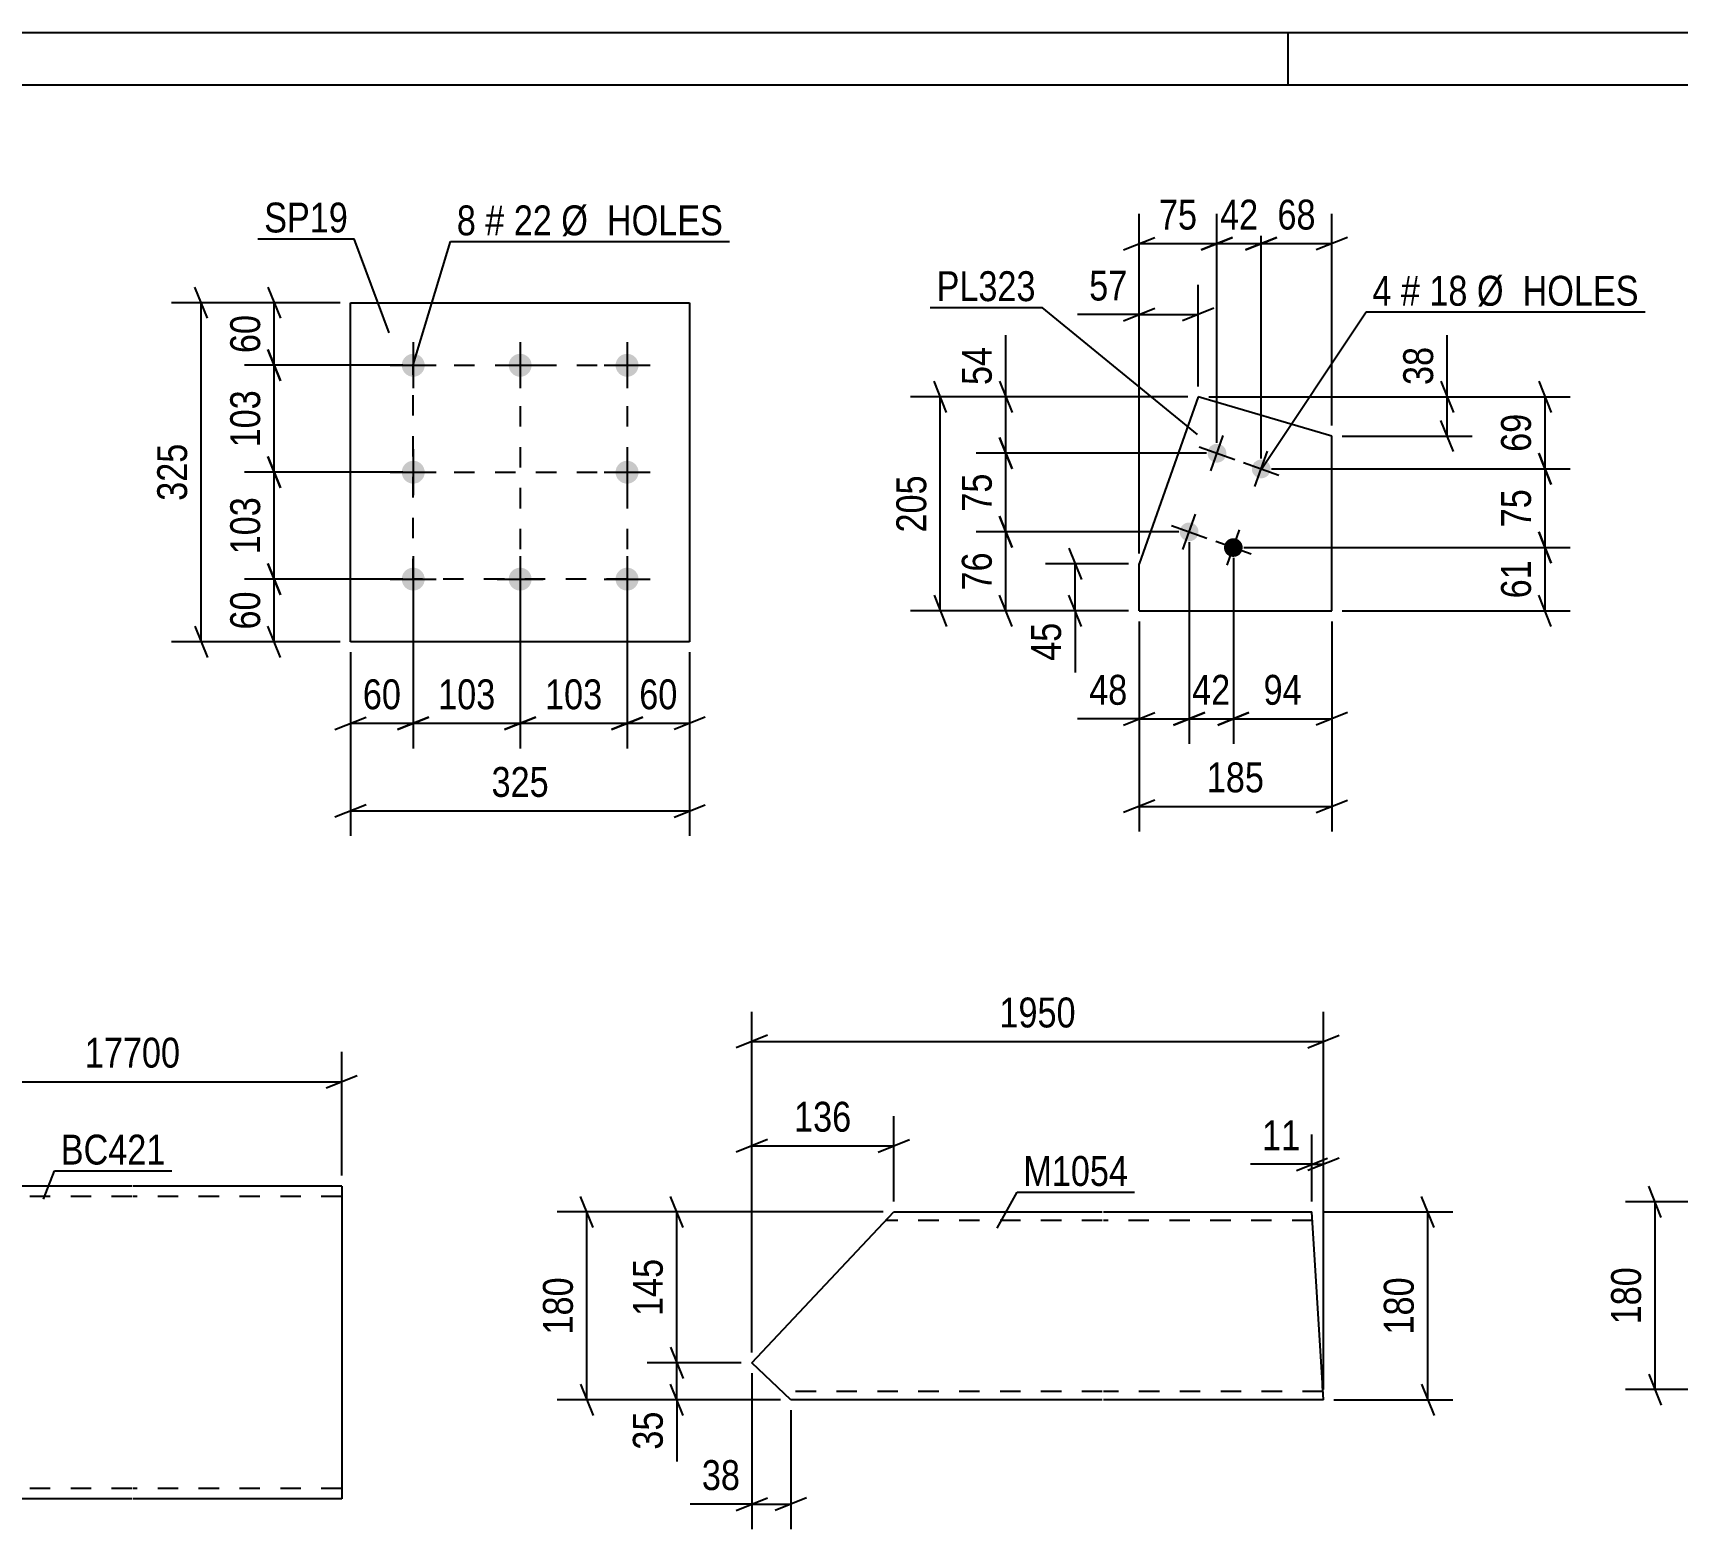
# Model space of a CAD drawing. Header units: millimetres. Extents: x 0 to 420, y 0 to 297.
# Drawn here: x 89.7 to 247.3, y 153.6 to 297 of the extents above; entities that cross this region are included whole.
import ezdxf

# ---------------------------------------------------------------- set-up
doc = ezdxf.new("R2010")
doc.units = ezdxf.units.MM
doc.linetypes.add('DXK_LINE_DOT2', pattern=[3.9198, 1.9599, -1.9599])
doc.styles.add('Arial Narrow', font='ARIALN.TTF', dxfattribs={"height": 0.2})

# ---------------------------------------------------------------- blocks, each defined once
blk = doc.blocks.new('Unknown-761545509-1163')
at = {"color": 5, "linetype": 'Continuous'}
for p, q in [((420, 297), (0, 297)), ((210, 292), (210, 297)), ((415, 292), (5, 292))]:
    blk.add_line(p, q, dxfattribs=at)
blk = doc.blocks.new('Part-761545509-7797 - 7796')
at = {"color": 2, "linetype": 'Continuous'}
for p, q in [((120.12, 238.64), (120.12, 271.14)), ((120.12, 271.14), (152.62, 271.14)), ((152.62, 271.14), (152.62, 238.64)), ((152.62, 238.64), (120.12, 238.64))]:
    blk.add_line(p, q, dxfattribs=at)
blk = doc.blocks.new('Bolt-761545509-7798 - 7796')
at = {"linetype": 'Continuous'}
for points in [[(126.12, 266.24, -1), (126.12, 264.04, -1)], [(136.37, 266.24, -1), (136.37, 264.04, -1)], [(146.62, 266.24, -1), (146.62, 264.04, -1)], [(126.12, 255.99, -1), (126.12, 253.79, -1)], [(146.62, 255.99, -1), (146.62, 253.79, -1)], [(126.12, 245.74, -1), (126.12, 243.54, -1)], [(136.37, 245.74, -1), (136.37, 243.54, -1)], [(146.62, 245.74, -1), (146.62, 243.54, -1)]]:
    blk.add_hatch(color=1, dxfattribs=at).paths.add_polyline_path(points)
at = {"color": 1, "linetype": 'Continuous'}
for p, q in [((126.12, 267.34), (126.12, 262.94)), ((136.37, 267.34), (136.37, 262.94)), ((146.62, 267.34), (146.62, 262.94)), ((123.92, 265.14), (128.32, 265.14)), ((134.17, 265.14), (138.57, 265.14)), ((144.42, 265.14), (148.82, 265.14)), ((126.12, 257.09), (126.12, 252.69)), ((146.62, 257.09), (146.62, 252.69)), ((123.92, 254.89), (128.32, 254.89)), ((144.42, 254.89), (148.82, 254.89)), ((126.12, 246.84), (126.12, 242.44)), ((136.37, 246.84), (136.37, 242.44)), ((146.62, 246.84), (146.62, 242.44)), ((123.92, 244.64), (128.32, 244.64)), ((134.17, 244.64), (138.57, 244.64)), ((144.42, 244.64), (148.82, 244.64))]:
    blk.add_line(p, q, dxfattribs=at)
blk = doc.blocks.new('Part-761545509-7758 - 7757')
at = {"color": 2, "linetype": 'Continuous'}
for p, q in [((158.57, 169.52), (172.18, 183.98)), ((172.18, 183.98), (192.18, 183.98)), ((192.28, 183.98), (212.28, 183.98)), ((213.28, 167.58), (212.28, 183.98)), ((162.33, 165.98), (158.57, 169.52)), ((213.38, 165.98), (213.28, 167.58)), ((192.18, 165.98), (162.33, 165.98)), ((213.38, 165.98), (192.28, 165.98))]:
    blk.add_line(p, q, dxfattribs=at)
at = {"color": 7, "linetype": 'DXK_LINE_DOT2'}
for p, q in [((192.18, 183.18), (171.42, 183.18)), ((212.33, 183.18), (192.28, 183.18)), ((213.33, 166.84), (213.3, 167.28)), ((192.18, 166.78), (161.47, 166.78)), ((213.33, 166.78), (192.28, 166.78)), ((213.33, 166.78), (213.33, 166.84))]:
    blk.add_line(p, q, dxfattribs=at)
blk = doc.blocks.new('Part-761545509-7825 - 7824')
at = {"color": 2, "linetype": 'Continuous'}
for p, q in [((99.16, 186.47), (79.16, 186.47)), ((79.16, 158.47), (79.16, 186.47)), ((119.26, 186.47), (99.26, 186.47)), ((119.26, 186.47), (119.26, 156.47)), ((79.16, 156.47), (79.16, 158.47)), ((99.16, 156.47), (79.16, 156.47)), ((119.26, 156.47), (99.26, 156.47))]:
    blk.add_line(p, q, dxfattribs=at)
at = {"color": 7, "linetype": 'DXK_LINE_DOT2'}
for p, q in [((99.16, 185.47), (79.16, 185.47)), ((119.26, 185.47), (99.26, 185.47)), ((79.16, 156.62), (79.16, 158.47)), ((79.16, 157.47), (79.16, 157.54)), ((99.16, 157.47), (79.16, 157.47)), ((119.26, 157.47), (99.26, 157.47)), ((119.26, 157.47), (119.26, 157.54))]:
    blk.add_line(p, q, dxfattribs=at)
blk = doc.blocks.new('Part-761545509-7929 - 7928')
at = {"color": 2, "linetype": 'Continuous'}
for p, q in [((201.38, 262.12), (195.7, 246.1)), ((214.18, 258.36), (201.38, 262.12)), ((214.18, 241.59), (214.18, 258.36)), ((195.7, 241.59), (195.7, 246.1)), ((195.7, 241.59), (214.18, 241.59))]:
    blk.add_line(p, q, dxfattribs=at)
blk = doc.blocks.new('Bolt-761545509-7930 - 7928')
at = {"linetype": 'Continuous'}
for points in [[(203.47, 257.56, -1), (202.87, 255.86, -1)], [(207.72, 256.05, -1), (207.11, 254.36, -1)], [(200.8, 250.02, -1), (200.2, 248.32, -1)], [(205.04, 248.51, -1), (204.44, 246.82, -1)]]:
    blk.add_hatch(color=1, dxfattribs=at).paths.add_polyline_path(points)
at = {"color": 1, "linetype": 'Continuous'}
for p, q in [((201.48, 257.31), (204.87, 256.11)), ((202.57, 255.01), (203.77, 258.41)), ((205.72, 255.81), (209.11, 254.6)), ((206.81, 253.51), (208.02, 256.9)), ((199.9, 247.47), (201.1, 250.87)), ((198.8, 249.77), (202.2, 248.57)), ((204.14, 245.97), (205.34, 249.36)), ((203.05, 248.27), (206.44, 247.06))]:
    blk.add_line(p, q, dxfattribs=at)
blk = doc.blocks.new('Rectangle-761545509-9685 - 7796')
at = {"color": 1, "linetype": 'DXK_LINE_DOT2'}
blk.add_lwpolyline([(126.12, 265.14), (146.62, 265.14), (146.62, 244.64), (126.12, 244.64), (126.12, 265.14)], close=True, dxfattribs=at)
blk = doc.blocks.new('Line-761545509-9695 - 7796')
at = {"color": 1, "linetype": 'DXK_LINE_DOT2'}
blk.add_line((136.37, 265.14), (136.37, 245.14), dxfattribs=at)
blk = doc.blocks.new('Line-761545509-9705 - 7796')
at = {"color": 1, "linetype": 'DXK_LINE_DOT2'}
blk.add_line((126.12, 254.89), (146.62, 254.89), dxfattribs=at)
blk = doc.blocks.new('StraightDimension-761545509-11360 - 7796')
at = {"color": 7, "linetype": 'Continuous'}
for p, q in [((112.19, 266.64), (113.39, 263.64)), ((125.12, 265.14), (109.94, 265.14)), ((112.79, 254.89), (112.79, 265.14)), ((113.39, 253.39), (112.19, 256.39)), ((125.12, 254.89), (109.94, 254.89))]:
    blk.add_line(p, q, dxfattribs=at)
at = {"color": 0}
blk.add_wipeout([(112.04, 263.36), (107.84, 263.36), (107.84, 256.67), (112.04, 256.67)], dxfattribs=at)
at = {"color": 3, "style": 'Arial Narrow'}
blk.add_text('103', height=2.863, rotation=90.0002, dxfattribs=at).set_placement((111.44, 257.27))
blk = doc.blocks.new('StraightDimension-761545509-8097 - 7796')
at = {"color": 7, "linetype": 'Continuous'}
for p, q in [((119.12, 271.14), (109.94, 271.14)), ((112.19, 272.64), (113.39, 269.64)), ((112.79, 265.14), (112.79, 271.14)), ((113.39, 263.64), (112.19, 266.64)), ((125.12, 265.14), (109.94, 265.14))]:
    blk.add_line(p, q, dxfattribs=at)
at = {"color": 0}
blk.add_wipeout([(112.04, 270.57), (107.84, 270.57), (107.84, 265.71), (112.04, 265.71)], dxfattribs=at)
at = {"color": 3, "style": 'Arial Narrow'}
blk.add_text('60', height=2.863, rotation=90.0002, dxfattribs=at).set_placement((111.44, 266.31))
blk = doc.blocks.new('StraightDimension-761545509-8100 - 7796')
at = {"color": 7, "linetype": 'Continuous'}
for p, q in [((112.19, 246.14), (113.39, 243.14)), ((125.12, 244.64), (109.94, 244.64)), ((112.79, 238.64), (112.79, 244.64)), ((113.39, 237.14), (112.19, 240.14)), ((119.12, 238.64), (109.94, 238.64))]:
    blk.add_line(p, q, dxfattribs=at)
at = {"color": 0}
blk.add_wipeout([(112.04, 244.07), (107.84, 244.07), (107.84, 239.21), (112.04, 239.21)], dxfattribs=at)
at = {"color": 3, "style": 'Arial Narrow'}
blk.add_text('60', height=2.863, rotation=90.0002, dxfattribs=at).set_placement((111.44, 239.81))
blk = doc.blocks.new('StraightDimension-761545509-8113 - 7796')
at = {"color": 7, "linetype": 'Continuous'}
for p, q in [((119.12, 271.14), (102.94, 271.14)), ((106.39, 269.64), (105.19, 272.64)), ((105.79, 238.64), (105.79, 271.14)), ((105.19, 240.14), (106.39, 237.14)), ((119.12, 238.64), (102.94, 238.64))]:
    blk.add_line(p, q, dxfattribs=at)
at = {"color": 0}
blk.add_wipeout([(105.04, 258.23), (100.84, 258.23), (100.84, 251.55), (105.04, 251.55)], dxfattribs=at)
at = {"color": 3, "style": 'Arial Narrow'}
blk.add_text('325', height=2.863, rotation=90.0002, dxfattribs=at).set_placement((104.44, 252.15))
blk = doc.blocks.new('StraightDimension-761545509-8117 - 7796')
at = {"color": 7, "linetype": 'Continuous'}
for p, q in [((146.62, 243.64), (146.62, 228.42)), ((152.62, 237.64), (152.62, 228.42)), ((145.12, 230.22), (148.12, 231.42)), ((146.62, 230.82), (152.62, 230.82)), ((154.12, 231.42), (151.12, 230.22))]:
    blk.add_line(p, q, dxfattribs=at)
at = {"color": 0}
blk.add_wipeout([(152.05, 231.57), (152.05, 235.77), (147.19, 235.77), (147.19, 231.57)], dxfattribs=at)
at = {"color": 3, "style": 'Arial Narrow'}
blk.add_text('60', height=2.863, dxfattribs=at).set_placement((147.79, 232.17))
blk = doc.blocks.new('StraightDimension-761545509-8120 - 7796')
at = {"color": 7, "linetype": 'Continuous'}
for p, q in [((126.12, 243.64), (126.12, 228.42)), ((120.12, 237.64), (120.12, 228.42)), ((118.62, 230.22), (121.62, 231.42)), ((120.12, 230.82), (126.12, 230.82)), ((127.62, 231.42), (124.62, 230.22))]:
    blk.add_line(p, q, dxfattribs=at)
at = {"color": 0}
blk.add_wipeout([(125.55, 231.57), (125.55, 235.77), (120.69, 235.77), (120.69, 231.57)], dxfattribs=at)
at = {"color": 3, "style": 'Arial Narrow'}
blk.add_text('60', height=2.863, dxfattribs=at).set_placement((121.29, 232.17))
blk = doc.blocks.new('StraightDimension-761545509-8133 - 7796')
at = {"color": 7, "linetype": 'Continuous'}
for p, q in [((120.12, 237.64), (120.12, 220.02)), ((152.62, 237.64), (152.62, 220.02)), ((121.62, 223.02), (118.62, 221.82)), ((120.12, 222.42), (152.62, 222.42)), ((151.12, 221.82), (154.12, 223.02))]:
    blk.add_line(p, q, dxfattribs=at)
at = {"color": 0}
blk.add_wipeout([(139.71, 223.17), (139.71, 227.37), (133.03, 227.37), (133.03, 223.17)], dxfattribs=at)
at = {"color": 3, "style": 'Arial Narrow'}
blk.add_text('325', height=2.863, dxfattribs=at).set_placement((133.63, 223.77))
blk = doc.blocks.new('StraightDimension-761545509-11358 - 7796')
at = {"color": 7, "linetype": 'Continuous'}
for p, q in [((112.19, 256.39), (113.39, 253.39)), ((125.12, 254.89), (109.94, 254.89)), ((112.79, 244.64), (112.79, 254.89)), ((113.39, 243.14), (112.19, 246.14)), ((125.12, 244.64), (109.94, 244.64))]:
    blk.add_line(p, q, dxfattribs=at)
at = {"color": 0}
blk.add_wipeout([(112.04, 253.11), (107.84, 253.11), (107.84, 246.42), (112.04, 246.42)], dxfattribs=at)
at = {"color": 3, "style": 'Arial Narrow'}
blk.add_text('103', height=2.863, rotation=90.0002, dxfattribs=at).set_placement((111.44, 247.02))
blk = doc.blocks.new('StraightDimension-761545509-11380 - 7796')
at = {"color": 7, "linetype": 'Continuous'}
for p, q in [((126.12, 243.64), (126.12, 228.42)), ((136.37, 243.64), (136.37, 228.42)), ((124.62, 230.22), (127.62, 231.42)), ((126.12, 230.82), (136.37, 230.82)), ((137.87, 231.42), (134.87, 230.22))]:
    blk.add_line(p, q, dxfattribs=at)
at = {"color": 0}
blk.add_wipeout([(134.59, 231.57), (134.59, 235.77), (127.91, 235.77), (127.91, 231.57)], dxfattribs=at)
at = {"color": 3, "style": 'Arial Narrow'}
blk.add_text('103', height=2.863, dxfattribs=at).set_placement((128.51, 232.17))
blk = doc.blocks.new('StraightDimension-761545509-11382 - 7796')
at = {"color": 7, "linetype": 'Continuous'}
for p, q in [((136.37, 243.64), (136.37, 228.42)), ((146.62, 243.64), (146.62, 228.42)), ((134.87, 230.22), (137.87, 231.42)), ((136.37, 230.82), (146.62, 230.82)), ((148.12, 231.42), (145.12, 230.22))]:
    blk.add_line(p, q, dxfattribs=at)
at = {"color": 0}
blk.add_wipeout([(144.84, 231.57), (144.84, 235.77), (138.16, 235.77), (138.16, 231.57)], dxfattribs=at)
at = {"color": 3, "style": 'Arial Narrow'}
blk.add_text('103', height=2.863, dxfattribs=at).set_placement((138.76, 232.17))
blk = doc.blocks.new('StraightDimension-761545509-8028 - 7757')
at = {"color": 7, "linetype": 'Continuous'}
for p, q in [((150.79, 171.01), (151.99, 168.01)), ((157.57, 169.51), (148.54, 169.51)), ((151.39, 165.98), (151.39, 169.51)), ((151.99, 164.48), (150.79, 167.48)), ((161.33, 165.98), (148.54, 165.98))]:
    blk.add_line(p, q, dxfattribs=at)
at = {"color": 0}
blk.add_wipeout([(150.64, 165.46), (146.44, 165.46), (146.44, 160.6), (150.64, 160.6)], dxfattribs=at)
at = {"color": 7, "linetype": 'Continuous'}
blk.add_line((151.39, 165.98), (151.39, 160.08), dxfattribs=at)
blk.add_line((151.39, 165.98), (151.39, 160.08), dxfattribs=at)
at = {"color": 3, "style": 'Arial Narrow'}
blk.add_text('35', height=2.863, rotation=90.0002, dxfattribs=at).set_placement((150.04, 161.2))
blk = doc.blocks.new('StraightDimension-761545509-8023 - 7757')
at = {"color": 7, "linetype": 'Continuous'}
for p, q in [((158.57, 168.52), (158.57, 153.58)), ((162.33, 164.98), (162.33, 153.58)), ((157.07, 155.38), (160.07, 156.58)), ((163.83, 156.58), (160.83, 155.38)), ((158.57, 155.98), (162.33, 155.98))]:
    blk.add_line(p, q, dxfattribs=at)
at = {"color": 0}
blk.add_wipeout([(158.05, 156.73), (158.05, 160.93), (153.19, 160.93), (153.19, 156.73)], dxfattribs=at)
at = {"color": 7, "linetype": 'Continuous'}
blk.add_line((158.57, 155.98), (152.66, 155.98), dxfattribs=at)
blk.add_line((158.57, 155.98), (152.66, 155.98), dxfattribs=at)
at = {"color": 3, "style": 'Arial Narrow'}
blk.add_text('38', height=2.863, dxfattribs=at).set_placement((153.79, 157.33))
blk = doc.blocks.new('StraightDimension-761545509-8015 - 7757')
at = {"color": 7, "linetype": 'Continuous'}
for p, q in [((212.28, 184.98), (212.28, 191.4)), ((213.38, 166.98), (213.38, 191.4)), ((210.78, 187.95), (213.78, 189.15)), ((214.88, 189.15), (211.88, 187.95)), ((212.28, 188.55), (213.38, 188.55))]:
    blk.add_line(p, q, dxfattribs=at)
at = {"color": 0}
blk.add_wipeout([(211.75, 189.3), (211.75, 193.5), (206.9, 193.5), (206.9, 189.3)], dxfattribs=at)
at = {"color": 7, "linetype": 'Continuous'}
blk.add_line((212.28, 188.55), (206.37, 188.55), dxfattribs=at)
blk.add_line((212.28, 188.55), (206.37, 188.55), dxfattribs=at)
at = {"color": 3, "style": 'Arial Narrow'}
blk.add_text('11', height=2.863, dxfattribs=at).set_placement((207.5, 189.9))
blk = doc.blocks.new('StraightDimension-761545509-8035 - 7757')
at = {"color": 7, "linetype": 'Continuous'}
for p, q in [((223.98, 182.48), (222.78, 185.48)), ((213.28, 183.98), (225.78, 183.98)), ((223.38, 165.98), (223.38, 183.98)), ((222.78, 167.48), (223.98, 164.48)), ((214.38, 165.98), (225.78, 165.98))]:
    blk.add_line(p, q, dxfattribs=at)
at = {"color": 0}
blk.add_wipeout([(222.63, 178.33), (218.43, 178.33), (218.43, 171.64), (222.63, 171.64)], dxfattribs=at)
at = {"color": 3, "style": 'Arial Narrow'}
blk.add_text('180', height=2.863, rotation=90.0002, dxfattribs=at).set_placement((222.03, 172.24))
blk = doc.blocks.new('StraightDimension-761545509-8027 - 7757')
at = {"color": 7, "linetype": 'Continuous'}
for p, q in [((151.99, 182.48), (150.79, 185.48)), ((171.18, 183.98), (148.54, 183.98)), ((151.39, 169.51), (151.39, 183.98)), ((150.79, 171.01), (151.99, 168.01)), ((157.57, 169.51), (148.54, 169.51))]:
    blk.add_line(p, q, dxfattribs=at)
at = {"color": 0}
blk.add_wipeout([(150.64, 180.09), (146.44, 180.09), (146.44, 173.41), (150.64, 173.41)], dxfattribs=at)
at = {"color": 3, "style": 'Arial Narrow'}
blk.add_text('145', height=2.863, rotation=90.0002, dxfattribs=at).set_placement((150.04, 174.01))
blk = doc.blocks.new('StraightDimension-761545509-8019 - 7757')
at = {"color": 7, "linetype": 'Continuous'}
for p, q in [((158.57, 170.52), (158.57, 193.18)), ((172.18, 184.98), (172.18, 193.18)), ((160.07, 190.93), (157.07, 189.73)), ((170.68, 189.73), (173.68, 190.93)), ((158.57, 190.33), (172.18, 190.33))]:
    blk.add_line(p, q, dxfattribs=at)
at = {"color": 0}
blk.add_wipeout([(168.72, 191.08), (168.72, 195.28), (162.03, 195.28), (162.03, 191.08)], dxfattribs=at)
at = {"color": 3, "style": 'Arial Narrow'}
blk.add_text('136', height=2.863, dxfattribs=at).set_placement((162.63, 191.68))
blk = doc.blocks.new('StraightDimension-761545509-8041 - 7757')
at = {"color": 7, "linetype": 'Continuous'}
for p, q in [((158.57, 170.52), (158.57, 203.17)), ((213.38, 166.98), (213.38, 203.17)), ((160.07, 200.92), (157.07, 199.72)), ((158.57, 200.32), (213.38, 200.32)), ((211.88, 199.72), (214.88, 200.92))]:
    blk.add_line(p, q, dxfattribs=at)
at = {"color": 0}
blk.add_wipeout([(190.23, 201.07), (190.23, 205.27), (181.72, 205.27), (181.72, 201.07)], dxfattribs=at)
at = {"color": 3, "style": 'Arial Narrow'}
blk.add_text('1950', height=2.863, dxfattribs=at).set_placement((182.32, 201.67))
blk = doc.blocks.new('StraightDimension-761545509-9992 - 7757')
at = {"color": 7, "linetype": 'Continuous'}
for p, q in [((143.37, 182.48), (142.17, 185.48)), ((171.18, 183.98), (139.92, 183.98)), ((142.77, 165.98), (142.77, 183.98)), ((142.17, 167.48), (143.37, 164.48)), ((161.33, 165.98), (139.92, 165.98))]:
    blk.add_line(p, q, dxfattribs=at)
at = {"color": 0}
blk.add_wipeout([(142.02, 178.33), (137.82, 178.33), (137.82, 171.64), (142.02, 171.64)], dxfattribs=at)
at = {"color": 3, "style": 'Arial Narrow'}
blk.add_text('180', height=2.863, rotation=90.0002, dxfattribs=at).set_placement((141.42, 172.24))
blk = doc.blocks.new('StraightDimension-761545509-10112 - 7764')
at = {"color": 7, "linetype": 'Continuous'}
for p, q in [((245.77, 183.45), (244.57, 186.45)), ((265.96, 184.95), (242.32, 184.95)), ((245.17, 166.95), (245.17, 184.95)), ((244.57, 168.45), (245.77, 165.45)), ((275.81, 166.95), (242.32, 166.95))]:
    blk.add_line(p, q, dxfattribs=at)
at = {"color": 0}
blk.add_wipeout([(244.42, 179.29), (240.22, 179.29), (240.22, 172.61), (244.42, 172.61)], dxfattribs=at)
at = {"color": 3, "style": 'Arial Narrow'}
blk.add_text('180', height=2.863, rotation=90.0002, dxfattribs=at).set_placement((243.82, 173.21))
blk = doc.blocks.new('StraightDimension-761545509-8141 - 7824')
at = {"color": 7, "linetype": 'Continuous'}
for p, q in [((79.16, 187.47), (79.16, 199.32)), ((119.26, 187.47), (119.26, 199.32)), ((80.66, 197.07), (77.66, 195.87)), ((117.76, 195.87), (120.76, 197.07)), ((79.16, 196.47), (119.26, 196.47))]:
    blk.add_line(p, q, dxfattribs=at)
at = {"color": 0}
blk.add_wipeout([(104.38, 197.22), (104.38, 201.42), (94.04, 201.42), (94.04, 197.22)], dxfattribs=at)
at = {"color": 3, "style": 'Arial Narrow'}
blk.add_text('17700', height=2.863, dxfattribs=at).set_placement((94.64, 197.82))
blk = doc.blocks.new('StraightDimension-761545509-8269 - 7928')
at = {"color": 7, "linetype": 'Continuous'}
for p, q in [((188.97, 247.6), (190.17, 244.6)), ((194.7, 246.1), (186.72, 246.1)), ((189.57, 241.59), (189.57, 246.1)), ((190.17, 240.09), (188.97, 243.09)), ((194.7, 241.59), (186.72, 241.59))]:
    blk.add_line(p, q, dxfattribs=at)
at = {"color": 0}
blk.add_wipeout([(188.82, 241.07), (184.62, 241.07), (184.62, 236.21), (188.82, 236.21)], dxfattribs=at)
at = {"color": 7, "linetype": 'Continuous'}
blk.add_line((189.57, 241.59), (189.57, 235.69), dxfattribs=at)
blk.add_line((189.57, 241.59), (189.57, 235.69), dxfattribs=at)
at = {"color": 3, "style": 'Arial Narrow'}
blk.add_text('45', height=2.863, rotation=90.0002, dxfattribs=at).set_placement((188.22, 236.81))
blk = doc.blocks.new('StraightDimension-761545509-8261 - 7928')
at = {"color": 7, "linetype": 'Continuous'}
for p, q in [((195.7, 247.1), (195.7, 272.85)), ((201.38, 263.12), (201.38, 272.85)), ((194.2, 269.4), (197.2, 270.6)), ((195.7, 270), (201.38, 270)), ((202.88, 270.6), (199.88, 269.4))]:
    blk.add_line(p, q, dxfattribs=at)
at = {"color": 0}
blk.add_wipeout([(195.17, 270.75), (195.17, 274.95), (190.32, 274.95), (190.32, 270.75)], dxfattribs=at)
at = {"color": 7, "linetype": 'Continuous'}
blk.add_line((195.7, 270), (189.79, 270), dxfattribs=at)
blk.add_line((195.7, 270), (189.79, 270), dxfattribs=at)
at = {"color": 3, "style": 'Arial Narrow'}
blk.add_text('57', height=2.863, dxfattribs=at).set_placement((190.92, 271.35))
blk = doc.blocks.new('StraightDimension-761545509-8277 - 7928')
at = {"color": 7, "linetype": 'Continuous'}
for p, q in [((207.41, 256.21), (207.41, 279.65)), ((214.18, 259.36), (214.18, 279.65)), ((205.91, 276.2), (208.91, 277.4)), ((207.41, 276.8), (214.18, 276.8)), ((215.68, 277.4), (212.68, 276.2))]:
    blk.add_line(p, q, dxfattribs=at)
at = {"color": 0}
blk.add_wipeout([(213.23, 277.55), (213.23, 281.75), (208.37, 281.75), (208.37, 277.55)], dxfattribs=at)
at = {"color": 3, "style": 'Arial Narrow'}
blk.add_text('68', height=2.863, dxfattribs=at).set_placement((208.97, 278.15))
blk = doc.blocks.new('StraightDimension-761545509-9834 - 7928')
at = {"color": 7, "linetype": 'Continuous'}
for p, q in [((200.5, 248.17), (200.5, 228.85)), ((204.74, 246.67), (204.74, 228.85)), ((199, 230.65), (202, 231.85)), ((206.24, 231.85), (203.24, 230.65)), ((200.5, 231.25), (204.74, 231.25))]:
    blk.add_line(p, q, dxfattribs=at)
at = {"color": 0}
blk.add_wipeout([(205.05, 232), (205.05, 236.2), (200.19, 236.2), (200.19, 232)], dxfattribs=at)
at = {"color": 3, "style": 'Arial Narrow'}
blk.add_text('42', height=2.863, dxfattribs=at).set_placement((200.79, 232.6))
blk = doc.blocks.new('StraightDimension-761545509-8273 - 7928')
at = {"color": 7, "linetype": 'Continuous'}
for p, q in [((224.64, 263.62), (225.84, 260.62)), ((202.38, 262.12), (227.64, 262.12)), ((225.24, 258.36), (225.24, 262.12)), ((225.84, 256.86), (224.64, 259.86)), ((215.18, 258.36), (227.64, 258.36))]:
    blk.add_line(p, q, dxfattribs=at)
at = {"color": 0}
blk.add_wipeout([(224.49, 267.5), (220.29, 267.5), (220.29, 262.65), (224.49, 262.65)], dxfattribs=at)
at = {"color": 7, "linetype": 'Continuous'}
blk.add_line((225.24, 262.12), (225.24, 268.03), dxfattribs=at)
blk.add_line((225.24, 262.12), (225.24, 268.03), dxfattribs=at)
at = {"color": 3, "style": 'Arial Narrow'}
blk.add_text('38', height=2.863, rotation=90.0002, dxfattribs=at).set_placement((223.89, 263.25))
blk = doc.blocks.new('StraightDimension-761545509-8265 - 7928')
at = {"color": 7, "linetype": 'Continuous'}
for p, q in [((195.7, 240.59), (195.7, 220.46)), ((214.18, 240.59), (214.18, 220.46)), ((197.2, 223.46), (194.2, 222.26)), ((195.7, 222.86), (214.18, 222.86)), ((212.68, 222.26), (215.68, 223.46))]:
    blk.add_line(p, q, dxfattribs=at)
at = {"color": 0}
blk.add_wipeout([(208.28, 223.61), (208.28, 227.81), (201.6, 227.81), (201.6, 223.61)], dxfattribs=at)
at = {"color": 3, "style": 'Arial Narrow'}
blk.add_text('185', height=2.863, dxfattribs=at).set_placement((202.2, 224.21))
blk = doc.blocks.new('StraightDimension-761545509-9859 - 7928')
at = {"color": 7, "linetype": 'Continuous'}
for p, q in [((234.02, 256.71), (235.22, 253.71)), ((208.41, 255.21), (237.02, 255.21)), ((234.62, 247.67), (234.62, 255.21)), ((235.22, 246.17), (234.02, 249.17)), ((205.74, 247.67), (237.02, 247.67))]:
    blk.add_line(p, q, dxfattribs=at)
at = {"color": 0}
blk.add_wipeout([(233.87, 253.86), (229.67, 253.86), (229.67, 249.01), (233.87, 249.01)], dxfattribs=at)
at = {"color": 3, "style": 'Arial Narrow'}
blk.add_text('75', height=2.863, rotation=90.0002, dxfattribs=at).set_placement((233.27, 249.61))
blk = doc.blocks.new('StraightDimension-761545509-8278 - 7928')
at = {"color": 7, "linetype": 'Continuous'}
for p, q in [((203.17, 257.71), (203.17, 279.65)), ((207.41, 256.21), (207.41, 279.65)), ((201.67, 276.2), (204.67, 277.4)), ((203.17, 276.8), (207.41, 276.8)), ((208.91, 277.4), (205.91, 276.2))]:
    blk.add_line(p, q, dxfattribs=at)
at = {"color": 0}
blk.add_wipeout([(207.72, 277.55), (207.72, 281.75), (202.87, 281.75), (202.87, 277.55)], dxfattribs=at)
at = {"color": 3, "style": 'Arial Narrow'}
blk.add_text('42', height=2.863, dxfattribs=at).set_placement((203.47, 278.15))
blk = doc.blocks.new('StraightDimension-761545509-8279 - 7928')
at = {"color": 7, "linetype": 'Continuous'}
for p, q in [((195.7, 247.1), (195.7, 279.65)), ((203.17, 257.71), (203.17, 279.65)), ((194.2, 276.2), (197.2, 277.4)), ((195.7, 276.8), (203.17, 276.8)), ((204.67, 277.4), (201.67, 276.2))]:
    blk.add_line(p, q, dxfattribs=at)
at = {"color": 0}
blk.add_wipeout([(201.86, 277.55), (201.86, 281.75), (197.01, 281.75), (197.01, 277.55)], dxfattribs=at)
at = {"color": 3, "style": 'Arial Narrow'}
blk.add_text('75', height=2.863, dxfattribs=at).set_placement((197.61, 278.15))
blk = doc.blocks.new('StraightDimension-761545509-8297 - 7928')
at = {"color": 7, "linetype": 'Continuous'}
for p, q in [((182.33, 263.62), (183.53, 260.62)), ((200.38, 262.12), (180.08, 262.12)), ((182.93, 256.71), (182.93, 262.12)), ((183.53, 255.21), (182.33, 258.21)), ((202.17, 256.71), (180.08, 256.71))]:
    blk.add_line(p, q, dxfattribs=at)
at = {"color": 0}
blk.add_wipeout([(182.18, 267.5), (177.98, 267.5), (177.98, 262.65), (182.18, 262.65)], dxfattribs=at)
at = {"color": 7, "linetype": 'Continuous'}
blk.add_line((182.93, 262.12), (182.93, 268.03), dxfattribs=at)
blk.add_line((182.93, 262.12), (182.93, 268.03), dxfattribs=at)
at = {"color": 3, "style": 'Arial Narrow'}
blk.add_text('54', height=2.863, rotation=90.0002, dxfattribs=at).set_placement((181.58, 263.25))
blk = doc.blocks.new('StraightDimension-761545509-8298 - 7928')
at = {"color": 7, "linetype": 'Continuous'}
for p, q in [((182.33, 258.21), (183.53, 255.21)), ((202.17, 256.71), (180.08, 256.71)), ((182.93, 249.17), (182.93, 256.71)), ((183.53, 247.67), (182.33, 250.67)), ((199.5, 249.17), (180.08, 249.17))]:
    blk.add_line(p, q, dxfattribs=at)
at = {"color": 0}
blk.add_wipeout([(182.18, 255.37), (177.98, 255.37), (177.98, 250.51), (182.18, 250.51)], dxfattribs=at)
at = {"color": 3, "style": 'Arial Narrow'}
blk.add_text('75', height=2.863, rotation=90.0002, dxfattribs=at).set_placement((181.58, 251.11))
blk = doc.blocks.new('StraightDimension-761545509-8299 - 7928')
at = {"color": 7, "linetype": 'Continuous'}
for p, q in [((182.33, 250.67), (183.53, 247.67)), ((199.5, 249.17), (180.08, 249.17)), ((182.93, 241.59), (182.93, 249.17)), ((183.53, 240.09), (182.33, 243.09)), ((194.7, 241.59), (180.08, 241.59))]:
    blk.add_line(p, q, dxfattribs=at)
at = {"color": 0}
blk.add_wipeout([(182.18, 247.81), (177.98, 247.81), (177.98, 242.95), (182.18, 242.95)], dxfattribs=at)
at = {"color": 3, "style": 'Arial Narrow'}
blk.add_text('76', height=2.863, rotation=90.0002, dxfattribs=at).set_placement((181.58, 243.55))
blk = doc.blocks.new('StraightDimension-761545509-8317 - 7928')
at = {"color": 7, "linetype": 'Continuous'}
for p, q in [((177.25, 260.62), (176.05, 263.62)), ((200.38, 262.12), (173.8, 262.12)), ((176.65, 241.59), (176.65, 262.12)), ((176.05, 243.09), (177.25, 240.09)), ((194.7, 241.59), (173.8, 241.59))]:
    blk.add_line(p, q, dxfattribs=at)
at = {"color": 0}
blk.add_wipeout([(175.9, 255.2), (171.7, 255.2), (171.7, 248.51), (175.9, 248.51)], dxfattribs=at)
at = {"color": 3, "style": 'Arial Narrow'}
blk.add_text('205', height=2.863, rotation=90.0002, dxfattribs=at).set_placement((175.3, 249.11))
blk = doc.blocks.new('StraightDimension-761545509-9833 - 7928')
at = {"color": 7, "linetype": 'Continuous'}
for p, q in [((204.74, 246.67), (204.74, 228.85)), ((214.18, 240.59), (214.18, 228.85)), ((203.24, 230.65), (206.24, 231.85)), ((215.68, 231.85), (212.68, 230.65)), ((204.74, 231.25), (214.18, 231.25))]:
    blk.add_line(p, q, dxfattribs=at)
at = {"color": 0}
blk.add_wipeout([(211.89, 232), (211.89, 236.2), (207.04, 236.2), (207.04, 232)], dxfattribs=at)
at = {"color": 3, "style": 'Arial Narrow'}
blk.add_text('94', height=2.863, dxfattribs=at).set_placement((207.64, 232.6))
blk = doc.blocks.new('StraightDimension-761545509-9835 - 7928')
at = {"color": 7, "linetype": 'Continuous'}
for p, q in [((200.5, 248.17), (200.5, 228.85)), ((195.7, 240.59), (195.7, 228.85)), ((194.2, 230.65), (197.2, 231.85)), ((202, 231.85), (199, 230.65)), ((195.7, 231.25), (200.5, 231.25))]:
    blk.add_line(p, q, dxfattribs=at)
at = {"color": 0}
blk.add_wipeout([(195.17, 232), (195.17, 236.2), (190.32, 236.2), (190.32, 232)], dxfattribs=at)
at = {"color": 7, "linetype": 'Continuous'}
blk.add_line((195.7, 231.25), (189.79, 231.25), dxfattribs=at)
blk.add_line((195.7, 231.25), (189.79, 231.25), dxfattribs=at)
at = {"color": 3, "style": 'Arial Narrow'}
blk.add_text('48', height=2.863, dxfattribs=at).set_placement((190.92, 232.6))
blk = doc.blocks.new('StraightDimension-761545509-9858 - 7928')
at = {"color": 7, "linetype": 'Continuous'}
for p, q in [((234.02, 263.62), (235.22, 260.62)), ((202.38, 262.12), (237.02, 262.12)), ((234.62, 255.21), (234.62, 262.12)), ((235.22, 253.71), (234.02, 256.71)), ((208.41, 255.21), (237.02, 255.21))]:
    blk.add_line(p, q, dxfattribs=at)
at = {"color": 0}
blk.add_wipeout([(233.87, 261.09), (229.67, 261.09), (229.67, 256.24), (233.87, 256.24)], dxfattribs=at)
at = {"color": 3, "style": 'Arial Narrow'}
blk.add_text('69', height=2.863, rotation=90.0002, dxfattribs=at).set_placement((233.27, 256.84))
blk = doc.blocks.new('StraightDimension-761545509-9860 - 7928')
at = {"color": 7, "linetype": 'Continuous'}
for p, q in [((234.02, 249.17), (235.22, 246.17)), ((205.74, 247.67), (237.02, 247.67)), ((234.62, 241.59), (234.62, 247.67)), ((235.22, 240.09), (234.02, 243.09)), ((215.18, 241.59), (237.02, 241.59))]:
    blk.add_line(p, q, dxfattribs=at)
at = {"color": 0}
blk.add_wipeout([(233.87, 247.06), (229.67, 247.06), (229.67, 242.2), (233.87, 242.2)], dxfattribs=at)
at = {"color": 3, "style": 'Arial Narrow'}
blk.add_text('61', height=2.863, rotation=90.0002, dxfattribs=at).set_placement((233.27, 242.8))
blk = doc.blocks.new('Mark-761545509-8347 - 7796')
at = {"color": 0}
for points in [[(132.13, 277.6), (132.13, 280.6), (130.3, 280.6), (130.3, 277.6)], [(134.86, 277.6), (134.86, 280.6), (133.03, 280.6), (133.03, 277.6)], [(139.41, 277.6), (139.41, 280.6), (135.76, 280.6), (135.76, 277.6)], [(155.84, 277.6), (155.84, 280.6), (140.31, 280.6), (140.31, 277.6)]]:
    blk.add_wipeout(points, dxfattribs=at)
for points in [[(132.13, 277.6), (132.13, 280.6), (130.3, 280.6), (130.3, 277.6)], [(134.86, 277.6), (134.86, 280.6), (133.03, 280.6), (133.03, 277.6)], [(139.41, 277.6), (139.41, 280.6), (135.76, 280.6), (135.76, 277.6)], [(155.84, 277.6), (155.84, 280.6), (140.31, 280.6), (140.31, 277.6)]]:
    blk.add_wipeout(points, dxfattribs=at)
at = {"color": 7, "linetype": 'Continuous'}
for p, q in [((126.11, 265.17), (129.7, 277)), ((129.7, 277), (156.44, 277))]:
    blk.add_line(p, q, dxfattribs=at)
at = {"color": 3, "style": 'Arial Narrow'}
for s, height, p in [('Ø  HOLES', 2.863, (140.31, 277.6)), ('8', 2.86, (130.3, 277.6)), ('#', 2.86, (133.03, 277.6)), ('22', 2.863, (135.76, 277.6))]:
    blk.add_text(s, height=height, dxfattribs=at).set_placement(p)
blk = doc.blocks.new('Mark-761545509-8344 - 7796')
at = {"color": 0}
blk.add_wipeout([(119.87, 277.87), (119.87, 280.87), (111.83, 280.87), (111.83, 277.87)], dxfattribs=at)
blk.add_wipeout([(119.87, 277.87), (119.87, 280.87), (111.83, 280.87), (111.83, 277.87)], dxfattribs=at)
at = {"color": 30, "linetype": 'Continuous'}
for p in [(111.23, 277.27), (123.82, 268.25)]:
    blk.add_line(p, (120.47, 277.27), dxfattribs=at)
at = {"color": 3, "style": 'Arial Narrow'}
blk.add_text('SP19', height=2.863, dxfattribs=at).set_placement((111.83, 277.87))
blk = doc.blocks.new('Mark-761545509-8329 - 7757')
at = {"color": 0}
blk.add_wipeout([(194.67, 186.48), (194.67, 189.48), (184.61, 189.48), (184.61, 186.48)], dxfattribs=at)
blk.add_wipeout([(194.67, 186.48), (194.67, 189.48), (184.61, 189.48), (184.61, 186.48)], dxfattribs=at)
at = {"color": 30, "linetype": 'Continuous'}
for p, q in [((182.09, 182.44), (184.01, 185.88)), ((184.01, 185.88), (195.27, 185.88))]:
    blk.add_line(p, q, dxfattribs=at)
at = {"color": 3, "style": 'Arial Narrow'}
blk.add_text('M1054', height=2.863, dxfattribs=at).set_placement((184.61, 186.48))
blk = doc.blocks.new('Mark-761545509-8357 - 7824')
at = {"color": 0}
blk.add_wipeout([(102.38, 188.53), (102.38, 191.53), (92.33, 191.53), (92.33, 188.53)], dxfattribs=at)
blk.add_wipeout([(102.38, 188.53), (102.38, 191.53), (92.33, 191.53), (92.33, 188.53)], dxfattribs=at)
at = {"color": 30, "linetype": 'Continuous'}
for p, q in [((90.67, 185.21), (91.73, 187.93)), ((91.73, 187.93), (102.98, 187.93))]:
    blk.add_line(p, q, dxfattribs=at)
at = {"color": 3, "style": 'Arial Narrow'}
blk.add_text('BC421', height=2.863, dxfattribs=at).set_placement((92.33, 188.53))
blk = doc.blocks.new('Mark-761545509-8380 - 7928')
at = {"color": 0}
for points in [[(219.9, 270.85), (219.9, 273.85), (218.07, 273.85), (218.07, 270.85)], [(222.63, 270.85), (222.63, 273.85), (220.8, 273.85), (220.8, 270.85)], [(227.19, 270.85), (227.19, 273.85), (223.53, 273.85), (223.53, 270.85)], [(243.61, 270.85), (243.61, 273.85), (228.09, 273.85), (228.09, 270.85)]]:
    blk.add_wipeout(points, dxfattribs=at)
for points in [[(219.9, 270.85), (219.9, 273.85), (218.07, 273.85), (218.07, 270.85)], [(222.63, 270.85), (222.63, 273.85), (220.8, 273.85), (220.8, 270.85)], [(227.19, 270.85), (227.19, 273.85), (223.53, 273.85), (223.53, 270.85)], [(243.61, 270.85), (243.61, 273.85), (228.09, 273.85), (228.09, 270.85)]]:
    blk.add_wipeout(points, dxfattribs=at)
at = {"color": 7, "linetype": 'Continuous'}
for p, q in [((207.41, 255.14), (217.47, 270.25)), ((217.47, 270.25), (244.21, 270.25))]:
    blk.add_line(p, q, dxfattribs=at)
at = {"color": 3, "style": 'Arial Narrow'}
for s, height, p in [('4', 2.86, (218.07, 270.85)), ('#', 2.86, (220.8, 270.85)), ('18', 2.863, (223.53, 270.85)), ('Ø  HOLES', 2.863, (228.09, 270.85))]:
    blk.add_text(s, height=height, dxfattribs=at).set_placement(p)
blk = doc.blocks.new('Mark-761545509-8377 - 7928')
at = {"color": 0}
blk.add_wipeout([(185.8, 271.29), (185.8, 274.29), (176.29, 274.29), (176.29, 271.29)], dxfattribs=at)
blk.add_wipeout([(185.8, 271.29), (185.8, 274.29), (176.29, 274.29), (176.29, 271.29)], dxfattribs=at)
at = {"color": 30, "linetype": 'Continuous'}
for p in [(175.69, 270.69), (201.32, 258.49)]:
    blk.add_line(p, (186.4, 270.69), dxfattribs=at)
at = {"color": 3, "style": 'Arial Narrow'}
blk.add_text('PL323', height=2.863, dxfattribs=at).set_placement((176.29, 271.29))

msp = doc.modelspace()

# ---------------------------------------------------------------- block references
for name in ['Unknown-761545509-1163', 'Part-761545509-7797 - 7796', 'Bolt-761545509-7798 - 7796', 'Rectangle-761545509-9685 - 7796', 'Line-761545509-9695 - 7796', 'Part-761545509-7929 - 7928', 'Bolt-761545509-7930 - 7928', 'Line-761545509-9705 - 7796', 'Part-761545509-7825 - 7824', 'Part-761545509-7758 - 7757']:
    msp.add_blockref(name, (0, 0))

# ---------------------------------------------------------------- next in the draw order: block references
for name in ['Mark-761545509-8347 - 7796', 'StraightDimension-761545509-8277 - 7928', 'StraightDimension-761545509-11360 - 7796', 'StraightDimension-761545509-8269 - 7928', 'StraightDimension-761545509-8100 - 7796', 'StraightDimension-761545509-8117 - 7796', 'StraightDimension-761545509-8141 - 7824', 'StraightDimension-761545509-8015 - 7757', 'StraightDimension-761545509-10112 - 7764', 'StraightDimension-761545509-8028 - 7757']:
    msp.add_blockref(name, (0, 0))

# ---------------------------------------------------------------- next in the draw order: block references
for name in ['StraightDimension-761545509-8261 - 7928', 'StraightDimension-761545509-8097 - 7796', 'Mark-761545509-8357 - 7824', 'StraightDimension-761545509-8035 - 7757', 'StraightDimension-761545509-8023 - 7757']:
    msp.add_blockref(name, (0, 0))

# ---------------------------------------------------------------- next in the draw order: block references
for name in ['StraightDimension-761545509-8113 - 7796', 'StraightDimension-761545509-8273 - 7928', 'StraightDimension-761545509-9834 - 7928', 'StraightDimension-761545509-8027 - 7757']:
    msp.add_blockref(name, (0, 0))

# ---------------------------------------------------------------- next in the draw order: block references
for name in ['Mark-761545509-8344 - 7796', 'StraightDimension-761545509-9859 - 7928', 'StraightDimension-761545509-8120 - 7796', 'StraightDimension-761545509-8265 - 7928', 'StraightDimension-761545509-8019 - 7757']:
    msp.add_blockref(name, (0, 0))

# ---------------------------------------------------------------- next in the draw order: block references
for name in ['StraightDimension-761545509-8278 - 7928', 'StraightDimension-761545509-11358 - 7796', 'StraightDimension-761545509-8133 - 7796', 'StraightDimension-761545509-8041 - 7757']:
    msp.add_blockref(name, (0, 0))

# ---------------------------------------------------------------- next in the draw order: block references
for name in ['StraightDimension-761545509-8279 - 7928', 'StraightDimension-761545509-11380 - 7796', 'Mark-761545509-8329 - 7757', 'StraightDimension-761545509-9992 - 7757']:
    msp.add_blockref(name, (0, 0))

# ---------------------------------------------------------------- next in the draw order: block references
for name in ['StraightDimension-761545509-8297 - 7928', 'StraightDimension-761545509-9833 - 7928', 'StraightDimension-761545509-11382 - 7796']:
    msp.add_blockref(name, (0, 0))

# ---------------------------------------------------------------- next in the draw order: block references
for name in ['StraightDimension-761545509-8298 - 7928', 'StraightDimension-761545509-9860 - 7928']:
    msp.add_blockref(name, (0, 0))

# ---------------------------------------------------------------- next in the draw order: block references
for name in ['StraightDimension-761545509-9858 - 7928', 'StraightDimension-761545509-8299 - 7928']:
    msp.add_blockref(name, (0, 0))

# ---------------------------------------------------------------- next in the draw order: block references
for name in ['Mark-761545509-8380 - 7928', 'StraightDimension-761545509-8317 - 7928']:
    msp.add_blockref(name, (0, 0))

# ---------------------------------------------------------------- next in the draw order: block references
for name in ['Mark-761545509-8377 - 7928', 'StraightDimension-761545509-9835 - 7928']:
    msp.add_blockref(name, (0, 0))

doc.saveas('drawing.dxf')
